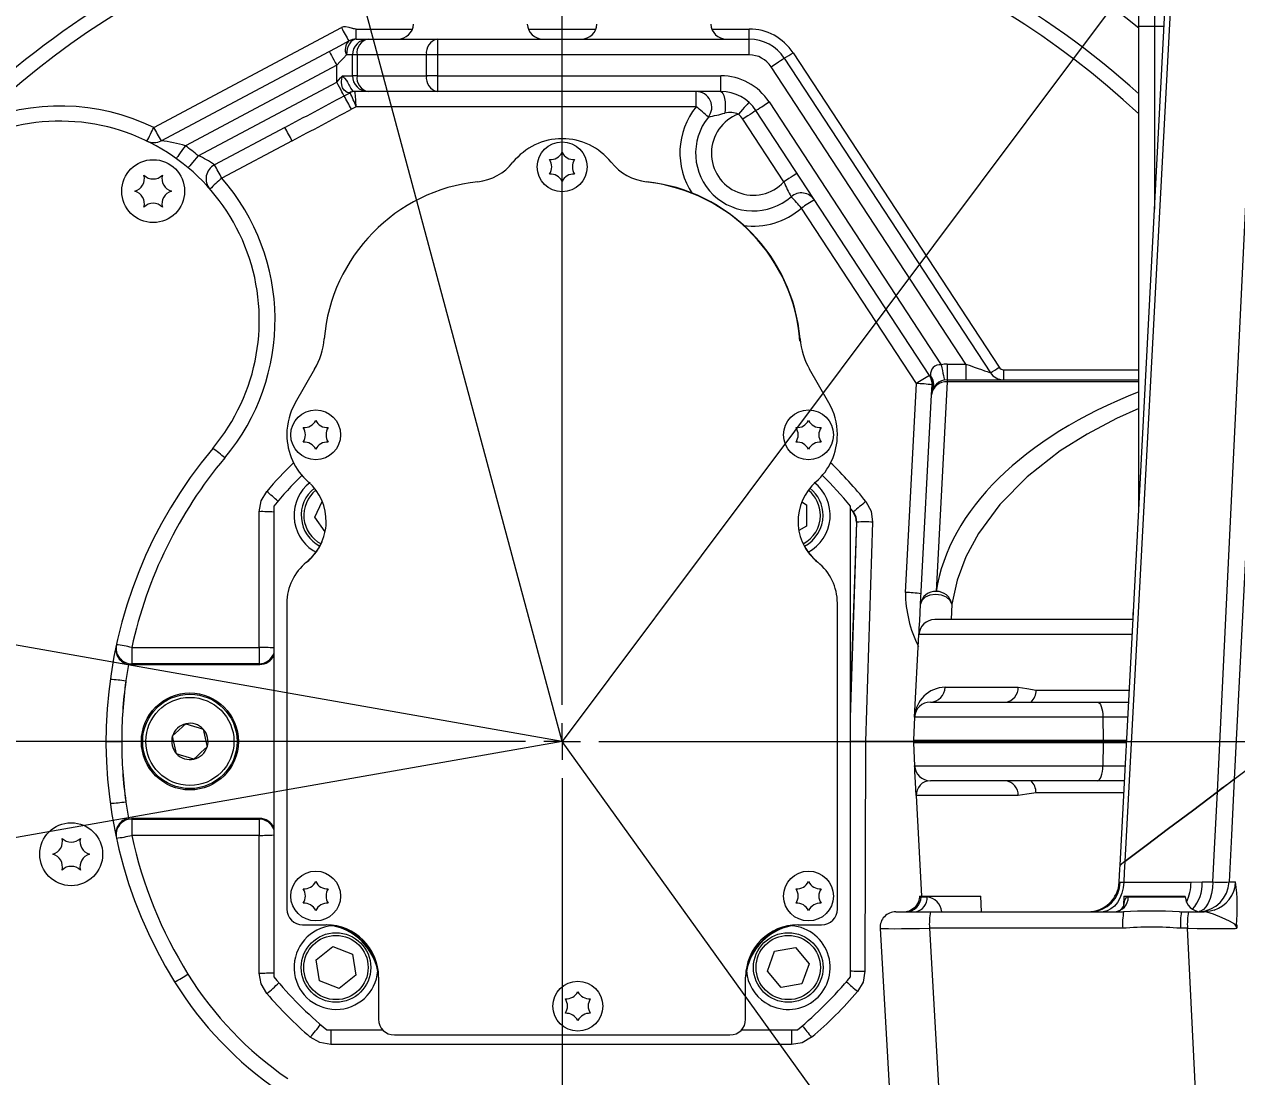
# Model space of a CAD drawing. Header units: millimetres. Extents: x 20 to 768, y 29 to 540.
# Drawn here: x 601.32 to 624.45, y 371.8 to 391.88 of the extents above; entities that cross this region are included whole.
import ezdxf

# ---------------------------------------------------------------- set-up
doc = ezdxf.new("R2010")
doc.units = ezdxf.units.MM
doc.linetypes.add('CENTERX2', pattern=[20.32, 12.7, -2.54, 2.54, -2.54])
doc.styles.add('SLDTEXTSTYLE0', font='TXT', dxfattribs={"width": 0.605})
doc.dimstyles.new('SLDDIMSTYLE1', dxfattribs={"dimtxt": 3.5, "dimasz": 3.5, "dimexe": 0, "dimexo": 0.0625, "dimgap": 0.875, "dimtad": 1, "dimtoh": 1, "dimdec": 4, "dimlfac": 10, "dimzin": 12, "dimdsep": 46, "dimtxsty": 'SLDTEXTSTYLE0', "dimsah": 1, "dimcen": 0.09, "dimadec": 1, "dimazin": 0, "dimtfac": 1, "dimtdec": 3, "dimtofl": 0, "dimtmove": 0, "dimatfit": 3, "dimfxl": 1, "dimfrac": 2, "dimtolj": 1, "dimtzin": 12, "dimarcsym": 0})
doc.dimstyles.new('SLDDIMSTYLE2', dxfattribs={"dimtxt": 3.5, "dimasz": 3.5, "dimexe": 0, "dimexo": 0.0625, "dimgap": 0.875, "dimtad": 1, "dimtoh": 1, "dimlfac": 10, "dimrnd": 1e-09, "dimzin": 12, "dimdsep": 46, "dimtxsty": 'SLDTEXTSTYLE0', "dimsah": 1, "dimcen": 0, "dimadec": 0, "dimazin": 0, "dimtfac": 1, "dimtdec": 3, "dimtofl": 0, "dimtmove": 0, "dimatfit": 3, "dimfxl": 1, "dimfrac": 2, "dimtolj": 1, "dimtzin": 12, "dimarcsym": 0})
doc.dimstyles.new('SLDDIMSTYLE3', dxfattribs={"dimtxt": 3.5, "dimasz": 3.5, "dimexe": 0, "dimexo": 0.0625, "dimgap": 0.875, "dimtad": 1, "dimtoh": 1, "dimlfac": 10, "dimrnd": 1e-09, "dimzin": 12, "dimdsep": 46, "dimtxsty": 'SLDTEXTSTYLE0', "dimsah": 1, "dimcen": 0, "dimadec": 0, "dimazin": 0, "dimtfac": 1, "dimtdec": 3, "dimtofl": 0, "dimtmove": 0, "dimatfit": 3, "dimfxl": 1, "dimfrac": 2, "dimtolj": 1, "dimtzin": 12, "dimarcsym": 0})
doc.dimstyles.new('SLDDIMSTYLE4', dxfattribs={"dimtxt": 3.5, "dimasz": 3.5, "dimexe": 0, "dimexo": 0.0625, "dimgap": 0.875, "dimtad": 0, "dimtih": 1, "dimtoh": 1, "dimlfac": 10, "dimrnd": 1e-09, "dimzin": 12, "dimdsep": 46, "dimtxsty": 'SLDTEXTSTYLE0', "dimsah": 1, "dimcen": 0, "dimadec": 0, "dimazin": 0, "dimtfac": 1, "dimtdec": 3, "dimtofl": 0, "dimtmove": 0, "dimatfit": 3, "dimfxl": 1, "dimfrac": 2, "dimtolj": 1, "dimtzin": 12, "dimarcsym": 0})

# ---------------------------------------------------------------- blocks, each defined once
blk = doc.blocks.new('*D16')
at = {"color": 7, "linetype": 'Continuous', "lineweight": 0, "transparency": 16777216}
for p, q in [((463.857, 404.246), (457.23, 405.414)), ((668.128, 378.198), (768.307, 378.198))]:
    blk.add_line(p, q, dxfattribs=at)
blk.add_arc((611.578, 378.198), 155.229, 0, 170, dxfattribs=at)
for points in [[(458.707, 405.154), (459.883, 408.494), (458.825, 408.693)], [(766.807, 378.198), (767.306, 381.704), (766.229, 381.692)]]:
    blk.add_solid(points, dxfattribs=at)
at = {"color": 7, "linetype": 'Continuous', "lineweight": 0, "transparency": 16777216, "char_height": 3.5, "attachment_point": 1, "rotation": 355, "style": 'SLDTEXTSTYLE0'}
for s, insert in [('170', (620.444, 537.784)), ('%%d', (628.434, 537.075))]:
    blk.add_mtext(s, dxfattribs=dict(at, insert=insert))
blk = doc.blocks.new('*D17')
at = {"color": 7, "linetype": 'Continuous', "lineweight": 0, "transparency": 16777216}
for p, q in [((668.128, 378.198), (767.702, 378.198)), ((463.857, 352.151), (457.826, 351.088))]:
    blk.add_line(p, q, dxfattribs=at)
blk.add_arc((611.578, 378.198), 154.624, 190, 0, dxfattribs=at)
for points in [[(766.202, 378.198), (765.624, 374.705), (766.701, 374.693)], [(459.303, 351.348), (459.421, 347.809), (460.479, 348.008)]]:
    blk.add_solid(points, dxfattribs=at)
at = {"color": 7, "linetype": 'Continuous', "lineweight": 0, "transparency": 16777216, "char_height": 3.5, "attachment_point": 1, "rotation": 5, "style": 'SLDTEXTSTYLE0'}
for s, insert in [('%%d', (627.595, 228.914)), ('170', (619.604, 228.225))]:
    blk.add_mtext(s, dxfattribs=dict(at, insert=insert))
blk = doc.blocks.new('*D18')
at = {"color": 7, "linetype": 'Continuous', "lineweight": 0, "transparency": 16777216}
blk.add_line((701.455, 498.291), (611.578, 378.198), dxfattribs=at)
blk.add_solid([(701.455, 498.291), (698.927, 495.811), (699.789, 495.166)], dxfattribs=at)
at = {"color": 7, "linetype": 'Continuous', "lineweight": 0, "transparency": 16777216, "char_height": 3.5, "attachment_point": 1, "rotation": 53.189, "style": 'SLDTEXTSTYLE0'}
for s, insert in [('1500', (650.717, 438.022)), ('R', (648.641, 435.249))]:
    blk.add_mtext(s, dxfattribs=dict(at, insert=insert))
blk = doc.blocks.new('*D19')
at = {"color": 7, "linetype": 'Continuous', "lineweight": 0, "transparency": 16777216}
for q in [(611.578, 378.198), (656.3, 316.032)]:
    blk.add_line((640.45, 338.064), q, dxfattribs=at)
blk.add_solid([(640.45, 338.064), (642.057, 334.909), (642.931, 335.538)], dxfattribs=at)
at = {"color": 7, "linetype": 'Continuous', "lineweight": 0, "transparency": 16777216, "char_height": 3.5, "attachment_point": 1, "rotation": 305.7305, "style": 'SLDTEXTSTYLE0'}
for s, insert in [('R', (649.988, 332.528)), ('494.4', (652.011, 329.716))]:
    blk.add_mtext(s, dxfattribs=dict(at, insert=insert))
blk = doc.blocks.new('*D20')
at = {"color": 7, "linetype": 'Continuous', "lineweight": 0, "transparency": 16777216}
for p, q in [((601.527, 415.647), (532.997, 415.647)), ((603.612, 407.878), (601.527, 415.647)), ((611.578, 378.198), (603.612, 407.878))]:
    blk.add_line(p, q, dxfattribs=at)
blk.add_solid([(603.612, 407.878), (603.225, 411.398), (602.185, 411.119)], dxfattribs=at)
at = {"color": 7, "linetype": 'Continuous', "lineweight": 0, "transparency": 16777216, "char_height": 3.5, "attachment_point": 1, "style": 'SLDTEXTSTYLE0'}
for s, insert in [('307.3', (562.231, 425.518)), ('R', (558.767, 425.518)), ('Minimum turning radius axis 1', (534.981, 420.159))]:
    blk.add_mtext(s, dxfattribs=dict(at, insert=insert))
blk = doc.blocks.new('SW_CENTERMARKSYMBOL_3')
at = {"color": 0, "linetype": 'Continuous', "lineweight": 0}
for p, q in [((0, 0.7), (0, 27.376)), ((0, 0), (0, 0.35)), ((-0.7, 0), (-155.162, 0)), ((0, 0), (-0.35, 0)), ((0, 0), (0, -0.35)), ((0, 0), (0.35, 0)), ((0.7, 0), (56.55, 0)), ((0, -0.7), (0, -25.461))]:
    blk.add_line(p, q, dxfattribs=at)

msp = doc.modelspace()

# ---------------------------------------------------------------- linework, layer by layer
at = {"color": 7, "linetype": 'Continuous', "lineweight": 0}
msp.add_line((611.578143, 378.198485), (463.85698, 404.245711), dxfattribs=at)
at = {"color": 7, "linetype": 'Continuous', "lineweight": 15}
for p, q in [((622.578143, 391.848485), (622.578143, 396.448485)), ((622.878143, 396.448485), (622.878143, 391.848485)), ((603.789151, 389.913143), (607.371258, 391.817784)), ((607.652941, 391.598485), (607.652941, 391.791504)), ((615.14578, 391.598485), (615.14578, 391.791504)), ((622.578143, 391.848485), (622.878143, 391.848485)), ((622.578143, 382.628789), (622.578143, 391.848485)), ((607.652941, 391.598485), (607.878143, 391.598485)), ((607.878143, 391.598485), (609.202407, 391.598485)), ((609.202407, 391.598485), (609.202407, 391.298484)), ((609.202407, 391.598485), (615.14578, 391.598485)), ((615.14578, 391.298484), (615.14578, 391.598485)), ((603.929992, 389.658728), (607.137302, 391.364085)), ((615.982337, 391.339383), (619.913613, 385.336717)), ((607.278143, 391.099201), (604.392393, 389.564821)), ((607.278143, 390.778742), (607.278143, 391.099201)), ((607.578143, 391.298484), (607.465542, 391.298484)), ((607.578143, 390.898485), (607.578143, 391.298484)), ((607.666011, 391.298484), (607.578143, 391.298484)), ((607.666011, 391.298484), (607.666011, 390.898485)), ((608.990275, 391.298484), (607.666011, 391.298484)), ((608.990275, 390.898485), (608.990275, 391.298484)), ((609.202407, 391.298484), (608.990275, 391.298484)), ((609.202407, 391.298484), (609.202407, 390.898485)), ((615.14578, 391.298484), (609.202407, 391.298484)), ((615.815026, 391.236787), (619.746301, 385.234121)), ((607.390744, 390.898485), (607.578143, 390.898485)), ((607.666011, 390.898485), (607.578143, 390.898485)), ((607.666011, 390.898485), (608.990275, 390.898485)), ((609.202407, 390.898485), (608.990275, 390.898485)), ((609.202407, 390.898485), (609.202407, 390.598484)), ((609.202407, 390.898485), (614.605326, 390.898485)), ((614.605326, 390.598484), (614.605326, 390.898485)), ((619.280043, 385.398484), (615.564059, 391.072425)), ((604.637396, 389.374633), (607.278143, 390.778742)), ((607.418898, 390.514021), (607.534503, 390.575348)), ((607.534503, 390.575348), (607.534557, 390.575398)), ((607.878143, 390.598484), (607.610385, 390.598484)), ((609.202407, 390.598484), (607.878143, 390.598484)), ((614.605326, 390.598484), (609.202407, 390.598484)), ((614.133702, 390.308954), (614.133702, 390.598484)), ((615.525539, 390.401152), (618.809209, 385.387314)), ((607.652523, 390.308954), (607.559653, 390.259769)), ((614.133702, 390.308954), (607.652523, 390.308954)), ((618.586, 385.180566), (615.274572, 390.236788)), ((615.808431, 388.874073), (615.023605, 390.072424)), ((606.288245, 389.912634), (604.946377, 389.19915)), ((606.429087, 389.658219), (605.087218, 388.944735)), ((618.335033, 385.026672), (616.142534, 388.3744)), ((606.857631, 385.298485), (606.488913, 384.659846)), ((616.667373, 384.659846), (616.298655, 385.298485)), ((618.924446, 385.398484), (619.280043, 385.398484)), ((618.924446, 385.398484), (618.924446, 385.098484)), ((619.280043, 385.398484), (619.280043, 385.098484)), ((619.997268, 385.291504), (619.997268, 385.098484)), ((618.924446, 385.098484), (618.924446, 385.058292)), ((618.924446, 385.098484), (622.578143, 385.098484)), ((618.126158, 381.041103), (618.335033, 385.026672)), ((618.624857, 384.814185), (618.634621, 385.000501)), ((618.924446, 385.058292), (618.714949, 381.060849)), ((618.41536, 380.816742), (618.624857, 384.814185)), ((606.328143, 384.059846), (606.328143, 384.053024)), ((616.828143, 384.053024), (616.828143, 384.059846)), ((606.862084, 382.477777), (607.00324, 382.778215)), ((616.148573, 382.76713), (616.242283, 382.712536)), ((605.796723, 379.990374), (605.801467, 382.58251)), ((606.078143, 382.688473), (606.078143, 373.708496)), ((616.242283, 382.712536), (616.2407, 382.308394)), ((617.078143, 373.708496), (617.078143, 382.688473)), ((617.078143, 382.638583), (617.128739, 382.575168)), ((607.057599, 382.196827), (606.862084, 382.477777)), ((616.2407, 382.308394), (616.093456, 382.22415)), ((617.192892, 382.379199), (617.078143, 379.097708)), ((617.201893, 382.382153), (617.192892, 382.379199)), ((617.5013, 382.382153), (617.362659, 378.198485)), ((606.827236, 381.8421), (606.884998, 381.807736)), ((606.725253, 381.642546), (606.725219, 381.642517)), ((616.431068, 381.642517), (616.431033, 381.642546)), ((606.328143, 380.837235), (606.328143, 374.998484)), ((616.828143, 374.998484), (616.828143, 380.837235)), ((622.464791, 380.523742), (618.684694, 380.523742)), ((622.464791, 380.658484), (622.464791, 380.523742)), ((618.302549, 378.664185), (618.385105, 380.239443)), ((603.369213, 379.990374), (605.796723, 379.990374)), ((603.369213, 379.990374), (603.369213, 379.680315)), ((605.796723, 379.990374), (605.796723, 379.680315)), ((603.308514, 379.672674), (603.307053, 379.664457)), ((603.366343, 379.66704), (603.308514, 379.672674)), ((603.366343, 379.66704), (605.809999, 379.66704)), ((605.796723, 379.680315), (603.369213, 379.680315)), ((605.809999, 379.66704), (605.796723, 379.680315)), ((603.258734, 379.359273), (603.255839, 379.348803)), ((603.257279, 379.348803), (603.255839, 379.348803)), ((603.257279, 379.348803), (603.258734, 379.359273)), ((618.883857, 379.232784), (620.275496, 379.232784)), ((618.602138, 378.948485), (621.790784, 378.948485)), ((621.790784, 378.948485), (622.385266, 378.948485)), ((618.302549, 378.664185), (618.279514, 378.224653)), ((621.89325, 378.664185), (618.302549, 378.664185)), ((621.89325, 378.664185), (621.901128, 378.224653)), ((602.878143, 378.198485), (603.178143, 378.198485)), ((603.178145, 378.203719), (603.178143, 378.198485)), ((603.178143, 378.198485), (603.178145, 378.19325)), ((617.362842, 378.198485), (617.354819, 373.814459)), ((617.362842, 378.198485), (617.362659, 378.198485)), ((618.278829, 378.198485), (617.362842, 378.198485)), ((618.279514, 378.224653), (621.901128, 378.224653)), ((621.901128, 378.172317), (618.279514, 378.172317)), ((618.279514, 378.172317), (618.302549, 377.732784)), ((621.901128, 378.172317), (621.89325, 377.732784)), ((618.302549, 377.732784), (621.89325, 377.732784)), ((624.399768, 377.479401), (624.753964, 377.746411)), ((621.790784, 377.448485), (618.602138, 377.448485)), ((622.306655, 377.448485), (621.790784, 377.448485)), ((603.255839, 377.048166), (603.258734, 377.037696)), ((603.255839, 377.048166), (603.257279, 377.048166)), ((603.258734, 377.037696), (603.257279, 377.048166)), ((620.275496, 377.164185), (618.332348, 377.164185)), ((618.332348, 377.164185), (618.432746, 375.248485)), ((603.307053, 376.732512), (603.308514, 376.724295)), ((603.308514, 376.724295), (603.366343, 376.729929)), ((605.809999, 376.729929), (603.366343, 376.729929)), ((603.369213, 376.716654), (605.796723, 376.716654)), ((603.369213, 376.716654), (603.369213, 376.406595)), ((605.796723, 376.716654), (605.809999, 376.729929)), ((605.796723, 376.716654), (605.796723, 376.406595)), ((605.796723, 376.406595), (603.369213, 376.406595)), ((605.801531, 373.779594), (605.796723, 376.406595)), ((622.290913, 375.514417), (623.574515, 375.514417)), ((623.574515, 375.514417), (623.787354, 375.517083)), ((623.787354, 375.517083), (623.991974, 375.517083)), ((624.300066, 375.517083), (624.424927, 375.517083)), ((618.393866, 375.248485), (618.392878, 375.229659)), ((618.393866, 375.248485), (619.562421, 375.248485)), ((618.427156, 375.232784), (618.540571, 375.232784)), ((619.578143, 374.948485), (619.562421, 375.248485)), ((622.293865, 375.248485), (622.284303, 375.066024)), ((622.293865, 375.248485), (623.46242, 375.248485)), ((623.463244, 375.232784), (623.46242, 375.248485)), ((617.942287, 374.948485), (618.601592, 374.948485)), ((618.601592, 374.948485), (622.287175, 374.948485)), ((623.351843, 374.949791), (623.390554, 374.948485)), ((623.390554, 374.948485), (623.522496, 374.948485)), ((623.522496, 374.948485), (623.82657, 374.948485)), ((606.628143, 374.698485), (607.078143, 374.698485)), ((616.078143, 374.698485), (616.528143, 374.698485)), ((617.642767, 374.631498), (617.844094, 371.081498)), ((618.584559, 374.632784), (618.785885, 371.082784)), ((622.270142, 374.632784), (618.584559, 374.632784)), ((623.505464, 374.632784), (623.373521, 374.632784)), ((623.682529, 371.082784), (623.505464, 374.632784)), ((606.887967, 374.031203), (607.202879, 374.284508)), ((607.202879, 374.284508), (607.579704, 374.138439)), ((615.493552, 373.814598), (615.631438, 374.194494)), ((615.631438, 374.194494), (616.02938, 374.265029)), ((616.02938, 374.265029), (616.289437, 373.955668)), ((606.949879, 373.631828), (606.887967, 374.031203)), ((607.579704, 374.138439), (607.641616, 373.739064)), ((607.641616, 373.739064), (607.326704, 373.485758)), ((615.753608, 373.505238), (615.493552, 373.814598)), ((616.289437, 373.955668), (616.151551, 373.575773)), ((607.326704, 373.485758), (606.949879, 373.631828)), ((608.078143, 373.698484), (608.078143, 372.898485)), ((615.078143, 372.898485), (615.078143, 373.698484)), ((616.151551, 373.575773), (615.753608, 373.505238)), ((607.088154, 372.698485), (608.154536, 372.698485)), ((608.378143, 372.598484), (614.778143, 372.598484)), ((615.00175, 372.698485), (616.068132, 372.698485)), ((615.950761, 372.413902), (607.166788, 372.413902))]:
    msp.add_line(p, q, dxfattribs=at)
at = {"color": 8, "linetype": 'Continuous', "lineweight": 15}
for p, q in [((607.652941, 391.791504), (608.723731, 391.791504)), ((610.932555, 391.791504), (612.223731, 391.791504)), ((614.432555, 391.791504), (615.14578, 391.791504)), ((622.878143, 391.848485), (623.061327, 391.848485)), ((622.878143, 391.848485), (622.878143, 388.35313)), ((619.997268, 385.291504), (622.578143, 385.291504)), ((622.578143, 385.058292), (618.924446, 385.058292)), ((617.137098, 382.57778), (617.078143, 382.646214)), ((617.078143, 378.647822), (617.201893, 382.382153)), ((619.012507, 380.816742), (618.998181, 380.523742)), ((622.4436, 380.239443), (618.385105, 380.239443)), ((620.618792, 379.179041), (622.394963, 379.179041)), ((622.370367, 378.664185), (621.89325, 378.664185)), ((621.901128, 378.224653), (622.347332, 378.224653)), ((622.344589, 378.172317), (621.901128, 378.172317)), ((621.89325, 377.732784), (622.321554, 377.732784)), ((622.292357, 377.217928), (620.618792, 377.217928)), ((622.375723, 375.232784), (623.463244, 375.232784)), ((607.166788, 372.698485), (607.166788, 372.413902)), ((615.950761, 372.698485), (615.950761, 372.413902))]:
    msp.add_line(p, q, dxfattribs=at)
at = {"color": 9, "linetype": 'Continuous', "lineweight": 0}
msp.add_line((611.578143, 378.198485), (463.85698, 352.151258), dxfattribs=at)
at = {"color": 7, "linetype": 'Continuous', "lineweight": 15, "flags": 128}
for points in [[(622.222247, 375.837886), (622.456117, 380.300397), (623.0759, 392.12656)], [(623.173477, 392.12656), (622.544869, 380.300397), (622.311644, 375.905278)], [(607.652941, 391.791504), (607.61728, 391.794022), (607.598655, 391.797158), (607.589145, 391.799193), (607.584339, 391.800329), (607.581925, 391.800926), (607.580714, 391.801232), (607.580108, 391.801387), (607.579805, 391.801464), (607.579653, 391.801503), (607.579577, 391.801522), (607.579539, 391.801533), (607.57952, 391.801537), (607.579511, 391.80154), (607.579506, 391.801541), (607.579504, 391.801541), (607.579502, 391.801541), (607.513706, 391.821844), (607.447118, 391.836008), (607.408896, 391.832254), (607.371258, 391.817784)], [(607.137302, 391.364085), (607.271107, 391.435231), (607.398173, 391.502793), (607.5121, 391.563369)], [(607.652941, 391.598485), (607.616382, 391.59272), (607.581227, 391.575649), (607.548828, 391.547925), (607.52043, 391.510617), (607.497125, 391.465155), (607.479807, 391.41329), (607.469143, 391.357012), (607.465542, 391.298484)], [(624.075968, 377.235307), (624.269882, 381.209634), (624.774096, 391.598485), (624.778821, 391.696242)], [(607.137302, 391.364085), (607.140008, 391.358995), (607.148023, 391.343922), (607.161038, 391.319444), (607.178553, 391.286502), (607.199896, 391.246363), (607.224245, 391.200567), (607.250666, 391.150876), (607.278143, 391.099201)], [(625.10192, 391.314186), (624.589223, 381.209634), (624.399768, 377.479401)], [(607.465542, 391.298484), (607.408579, 391.237908), (607.345046, 391.170346), (607.278143, 391.099201)], [(615.564059, 391.072425), (615.61302, 391.104491), (615.6601, 391.135324), (615.703489, 391.163741), (615.741519, 391.188646), (615.77273, 391.209088), (615.795922, 391.224276), (615.810204, 391.23363), (615.815026, 391.236787)], [(607.278143, 390.778742), (607.316514, 390.819546), (607.354254, 390.859681), (607.390744, 390.898485)], [(607.52348, 390.575042), (607.47561, 390.582866), (607.421794, 390.622822), (607.390122, 390.671902), (607.382053, 390.693152), (607.37162, 390.76765), (607.372465, 390.789343), (607.379208, 390.842033), (607.384522, 390.869653), (607.390472, 390.89726), (607.390744, 390.898485)], [(607.390744, 390.898485), (607.391933, 390.897148), (607.411301, 390.875333), (607.430347, 390.853114), (607.463186, 390.810109), (607.482442, 390.780329), (607.512369, 390.726029), (607.522193, 390.706899), (607.549389, 390.656635), (607.583221, 390.611857), (607.610385, 390.598484)], [(607.418898, 390.514021), (607.415372, 390.520653), (607.406803, 390.536768), (607.393508, 390.561773), (607.375974, 390.594749), (607.354846, 390.634486), (607.3309, 390.679522), (607.305015, 390.728203), (607.278143, 390.778742)], [(607.534557, 390.575398), (607.532266, 390.575835), (607.52348, 390.575042)], [(614.605326, 390.598484), (614.625907, 390.589588), (614.645266, 390.563425), (614.662257, 390.521547), (614.675871, 390.466439), (614.685301, 390.40137), (614.689988, 390.330198), (614.689652, 390.257144), (614.684316, 390.186543)], [(615.142452, 390.391355), (615.138581, 390.387084), (615.127119, 390.374432), (615.108506, 390.353887), (615.083456, 390.326237), (615.052934, 390.292547), (615.018111, 390.25411), (614.980325, 390.212403), (614.94103, 390.169029)], [(615.274572, 390.236788), (615.279394, 390.239946), (615.293676, 390.249299), (615.316867, 390.264488), (615.348079, 390.284929), (615.386109, 390.309836), (615.429498, 390.338253), (615.476578, 390.369086), (615.525539, 390.401152)], [(615.274572, 390.236788), (615.26975, 390.23363), (615.255468, 390.224277), (615.232276, 390.209088), (615.201065, 390.188647), (615.163035, 390.16374), (615.119646, 390.135323), (615.072566, 390.10449), (615.023605, 390.072424)], [(604.392393, 389.564821), (604.358279, 389.517264), (604.325476, 389.471534), (604.295244, 389.42939), (604.268746, 389.392451), (604.246999, 389.362135), (604.23084, 389.339608), (604.220889, 389.325737), (604.217529, 389.321052)], [(604.637396, 389.374633), (604.599785, 389.329791), (604.563618, 389.286673), (604.530287, 389.246934), (604.501072, 389.212103), (604.477096, 389.183518), (604.45928, 389.162278), (604.448309, 389.149197), (604.444605, 389.144781)], [(616.059398, 389.038437), (616.054576, 389.035279), (616.040294, 389.025925), (616.017102, 389.010737), (615.985891, 388.990296), (615.94786, 388.965389), (615.904472, 388.936972), (615.857392, 388.906139), (615.808431, 388.874073)], [(618.809209, 385.387314), (618.820449, 385.329877), (618.831259, 385.274647), (618.84122, 385.223746), (618.849951, 385.179132), (618.857117, 385.142517), (618.862442, 385.11531), (618.865721, 385.098557), (618.866827, 385.092899)], [(619.280043, 385.398484), (619.361008, 385.369943), (619.439513, 385.342269), (619.513172, 385.316303), (619.579748, 385.292833), (619.637217, 385.272575), (619.683835, 385.256142), (619.718182, 385.244033), (619.739218, 385.236618), (619.746301, 385.234121)], [(618.586, 385.180566), (618.588239, 385.180567), (618.594926, 385.18057), (618.605979, 385.180577)], [(618.651891, 385.010548), (618.642337, 385.00499), (618.636556, 385.001627), (618.634621, 385.000501)], [(605.801467, 382.58251), (605.838379, 382.788408), (605.94364, 382.968922)], [(617.372432, 382.773644), (617.471613, 382.58919), (617.5013, 382.382153)], [(617.128739, 382.575168), (617.131231, 382.575946), (617.137098, 382.57778)], [(617.192892, 382.379199), (617.179483, 382.478891), (617.128739, 382.575168)], [(617.201893, 382.382153), (617.186912, 382.485626), (617.137098, 382.57778)], [(606.725209, 381.642522), (606.725207, 381.642525), (606.725206, 381.642527), (606.725205, 381.642528), (606.725206, 381.642529), (606.725208, 381.642528), (606.72521, 381.642525), (606.725214, 381.642522), (606.725219, 381.642517)], [(606.725246, 381.642553), (606.725244, 381.642556), (606.725242, 381.642558), (606.725242, 381.642559), (606.725242, 381.642559), (606.725243, 381.642557), (606.725245, 381.642555), (606.725248, 381.642551), (606.725253, 381.642546)], [(616.425523, 381.638287), (616.428183, 381.640314), (616.431068, 381.642517)], [(616.431033, 381.642546), (616.431038, 381.642551), (616.431041, 381.642555), (616.431043, 381.642557), (616.431044, 381.642559), (616.431044, 381.642559), (616.431044, 381.642558), (616.431042, 381.642556), (616.43104, 381.642553)], [(616.431068, 381.642517), (616.431072, 381.642522), (616.431076, 381.642525), (616.431078, 381.642528), (616.43108, 381.642529), (616.431081, 381.642528), (616.43108, 381.642527), (616.431079, 381.642525), (616.431077, 381.642522)], [(619.012507, 380.816742), (618.978773, 380.888596), (618.908736, 380.948401), (618.81203, 380.987928), (618.701965, 381.001737), (618.593687, 380.987928), (618.502096, 380.948401), (618.439796, 380.888596), (618.41536, 380.816742)], [(618.385105, 380.239443), (618.386626, 380.268455), (618.391362, 380.358837), (618.398805, 380.500851), (618.41536, 380.816742)], [(620.275496, 379.232784), (620.444013, 379.206357), (620.618792, 379.179041)], [(621.790784, 378.948485), (621.810143, 378.943097), (621.828806, 378.927127), (621.846103, 378.90115), (621.861413, 378.866097), (621.874188, 378.823228), (621.883966, 378.774082), (621.890397, 378.720426), (621.89325, 378.664185)], [(604.147851, 378.302922), (604.259596, 378.40515), (604.342073, 378.480602), (604.403442, 378.536744)], [(604.403442, 378.536744), (604.547847, 378.491084), (604.654429, 378.457384), (604.733734, 378.432307)], [(604.733734, 378.432307), (604.746565, 378.374207), (604.771287, 378.262259), (604.796829, 378.146603), (604.808435, 378.094047)], [(604.222552, 377.964662), (604.210946, 378.017217), (604.185404, 378.132873), (604.160682, 378.244821), (604.147851, 378.302922)], [(604.552844, 377.860225), (604.40844, 377.905885), (604.301858, 377.939585), (604.222552, 377.964662)], [(604.808435, 378.094047), (604.69669, 377.991819), (604.614213, 377.916367), (604.552844, 377.860225)], [(618.332348, 377.164185), (618.33227, 377.165683), (618.319052, 377.41789), (618.308245, 377.624106), (618.304163, 377.701996), (618.302549, 377.732784)], [(621.790784, 377.448485), (621.810143, 377.453872), (621.828806, 377.469842), (621.846103, 377.495819), (621.861413, 377.530872), (621.874188, 377.573741), (621.883966, 377.622887), (621.890397, 377.676543), (621.89325, 377.732784)], [(624.399768, 377.479401), (624.366443, 377.454281), (624.292238, 377.398341), (624.150536, 377.291519), (624.075968, 377.235307)], [(624.075968, 377.235307), (624.245067, 377.362782), (624.344929, 377.438062), (624.397041, 377.477346), (624.399768, 377.479401)], [(624.399768, 377.479401), (624.345567, 376.412584), (624.300066, 375.517083)], [(620.618792, 377.217928), (620.44416, 377.190648), (620.275496, 377.164185)], [(622.311644, 375.905278), (622.716126, 376.210195), (623.146663, 376.534754), (623.600806, 376.877107), (624.075968, 377.235307)], [(624.075968, 377.235307), (623.600806, 376.877107), (623.146663, 376.534754), (622.716126, 376.210195), (622.311644, 375.905278)], [(623.991974, 375.517083), (624.022749, 376.146408), (624.075968, 377.235307)], [(622.205434, 375.517083), (622.218345, 375.763442), (622.222247, 375.837886)], [(622.311644, 375.905278), (622.249926, 375.858751), (622.22605, 375.840753), (622.222247, 375.837886)], [(622.311644, 375.905278), (622.255764, 375.863153), (622.228216, 375.842386), (622.222247, 375.837886)], [(622.311644, 375.905278), (622.300628, 375.697592), (622.290913, 375.514417)], [(622.290913, 375.514417), (622.279965, 375.407548), (622.255517, 375.305156), (622.21836, 375.210556), (622.169695, 375.126811), (622.1111, 375.056633), (622.044471, 375.002293), (621.971965, 374.965551), (621.895931, 374.947596)], [(622.205434, 375.517083), (622.205781, 375.51648), (622.224189, 375.51459)], [(618.392343, 375.228418), (618.392688, 375.224649), (618.374158, 375.138313), (618.339286, 375.072044), (618.296281, 375.022889), (618.251269, 374.988788), (618.209818, 374.967439), (618.178564, 374.956354), (618.162956, 374.952278), (618.153016, 374.950195), (618.14576, 374.948958), (618.141867, 374.948457), (618.14282, 374.948465)], [(624.01649, 374.979422), (623.939616, 374.95926), (623.82657, 374.948485)], [(624.435638, 374.673338), (624.407369, 374.711647), (624.310404, 374.771614), (624.169447, 374.835572), (624.005505, 374.901113), (623.874482, 374.942995), (623.82657, 374.948485)], [(605.946448, 373.387597), (605.838634, 373.57209), (605.801531, 373.779594)], [(617.354819, 373.814459), (617.317908, 373.608561), (617.212646, 373.428047)], [(607.166788, 372.413902), (606.958006, 372.451221), (606.775787, 372.557972)], [(616.337566, 372.555143), (616.156657, 372.45031), (615.950761, 372.413902)]]:
    msp.add_lwpolyline(points, dxfattribs=at)
at = {"color": 8, "linetype": 'Continuous', "lineweight": 15, "flags": 128}
for points in [[(622.578143, 384.549923), (622.15297, 384.361445), (621.590037, 384.062736), (621.080234, 383.740877), (620.448166, 383.247381), (619.926082, 382.71888), (619.518548, 382.16621), (619.281362, 381.723948), (619.112517, 381.272711), (619.012507, 380.816742)], [(623.991974, 375.517083), (623.983892, 375.404602), (623.965674, 375.297289), (623.937974, 375.198998), (623.901789, 375.11326), (623.858417, 375.043154), (623.809416, 374.991199), (623.756548, 374.95926), (623.726573, 374.950684)], [(618.401152, 375.229225), (618.401669, 375.230658), (618.427156, 375.232784)], [(622.375723, 375.232784), (622.337869, 375.220966), (622.30843, 375.17787), (622.30467, 375.167312), (622.286442, 375.066425)]]:
    msp.add_lwpolyline(points, dxfattribs=at)
at = {"color": 7, "linetype": 'CENTERX2', "lineweight": 0}
for radius in [49.44, 30.73]:
    msp.add_circle((611.578143, 378.198485), radius, dxfattribs=at)
at = {"color": 7, "linetype": 'Continuous', "lineweight": 15}
for centre, radius in [((611.578143, 389.161485), 0.475), ((603.778143, 388.698485), 0.6), ((606.878143, 384.048485), 0.475), ((616.278143, 384.048485), 0.475), ((604.478143, 378.198485), 0.925), ((604.478143, 378.198485), 0.9), ((604.478143, 378.198485), 0.84), ((602.21473, 376.046317), 0.6), ((606.878143, 375.248485), 0.475), ((616.278143, 375.248485), 0.475), ((607.264792, 373.885133), 0.6635), ((607.264792, 373.885133), 0.6135), ((615.891494, 373.885133), 0.6635), ((615.891494, 373.885133), 0.6135), ((611.878143, 373.148485), 0.475)]:
    msp.add_circle(centre, radius, dxfattribs=at)
at = {"color": 7, "linetype": 'CENTERX2', "lineweight": 0}
msp.add_arc((611.578143, 378.198485), 150, 190, 170, dxfattribs=at)
at = {"color": 7, "linetype": 'Continuous', "lineweight": 15}
for centre, radius, start, end in [((611.578143, 378.198485), 17.5, 96.0509885, 149.983344), ((611.578143, 378.198485), 17.5, 51.0551964, 83.9490112), ((611.280738, 393.815842), 4.390474, 207.0706852, 210.8662965), ((608.443454, 391.898485), 0.3, 270, 357), ((611.212832, 391.898485), 0.3, 183, 270), ((611.943454, 391.898485), 0.3, 270, 357), ((614.712832, 391.898485), 0.3, 183, 270), ((615.14578, 390.791505), 1, 33.2216463, 90), ((607.659261, 391.400969), 0.219158, 132.1817604, 207.8804907), ((607.652941, 391.298485), 0.3, 90, 118), ((607.878143, 391.298485), 0.3, 90, 180), ((607.931175, 391.335985), 0.267803, 101.4216269, 188.0497595), ((609.255439, 391.335985), 0.267803, 101.4216201, 188.0497189), ((615.14578, 390.798485), 0.8, 33.2216463, 90), ((615.025053, 392.71278), 1.6741, 298.1563376, 304.8772433), ((615.14578, 390.798485), 0.5, 33.2216463, 90), ((607.878143, 390.898485), 0.3, 180, 270), ((607.931176, 390.860984), 0.267803, 171.9503292, 258.5782844), ((609.25544, 390.860984), 0.267803, 171.9503699, 258.5782911), ((614.605326, 389.798485), 1.1, 33.2216463, 90), ((603.32809, 388.083239), 4.758509, 27.2192987, 30.7190289), ((607.610732, 390.424391), 0.174094, 90.1139742, 120.0780616), ((607.627819, 390.398421), 0.200028, 90.0121724, 117.8082951), ((601.443293, 387.717445), 6.728332, 22.6539032, 25.1352564), ((607.627731, 390.398922), 0.199562, 90.000275, 117.8326547), ((576.800505, 387.817529), 30.952451, 4.6168466, 5.1546833), ((614.133702, 390.298485), 0.3, 321.1848866, 90), ((614.605326, 389.798485), 0.8, 33.2216463, 90), ((602.002587, 386.22286), 4.1, 64.1671481, 113.2752059), ((612.411359, 388.043988), 2.845441, 46.5715219, 52.7496386), ((609.774035, 409.9336), 20.348393, 283.0463173, 283.9638998), ((615.224544, 389.420951), 0.8, 110.7562115, 316.874551), ((614.786151, 389.789037), 0.410344, 67.8249467, 104.3692451), ((614.605326, 389.798485), 0.5, 33.2216463, 47.8242351), ((602.002587, 386.23333), 3.8, 320, 140), ((615.224544, 389.420951), 1.1, 141.1848866, 310.9733101), ((599.504873, 391.908248), 4.726044, 331.5057479, 335.0295129), ((607.699131, 391.911479), 4.391047, 207.0709451, 210.8660504), ((602.519212, 387.659941), 4.390927, 27.0708808, 30.8661009), ((611.578143, 388.498485), 1.2, 38.6648096, 141.3351904), ((603.789151, 389.923613), 0.3, 244.1671481, 298), ((603.652525, 387.107101), 2.56667, 73.2461791, 83.793961), ((602.002587, 386.23333), 4.1, 50.0113224, 54.3466793), ((604.079687, 388.032888), 1.453038, 53.3826726, 67.4293118), ((609.860352, 389.872964), 1, 276.2454941, 321.3351904), ((611.354668, 389.548555), 0.250002, 266.6332776, 333.3666197), ((611.131196, 389.161485), 0.249999, 326.632879, 33.367121), ((611.801617, 389.548553), 0.25, 206.6330859, 273.3670168), ((612.02509, 389.161485), 0.249999, 146.632879, 213.367121), ((613.295934, 389.872964), 1, 218.6648096, 263.7545059), ((603.361025, 388.939307), 0.250001, 285.5732547, 14.4267665), ((603.778143, 389.180131), 0.250001, 225.5732912, 314.4267088), ((604.195262, 388.939308), 0.250002, 165.5734204, 254.4265583), ((605.087218, 388.934265), 0.3, 118, 221.2057366), ((601.177685, 386.946652), 4.390533, 27.0706477, 30.8662056), ((611.354669, 388.774416), 0.25, 26.6330859, 93.3670168), ((611.801615, 388.774419), 0.249998, 86.6325781, 153.3673191), ((606.971842, 386.674218), 2.950772, 129.694082, 135.6578278), ((602.002587, 386.243799), 4.1, 320, 41.2057366), ((610.328143, 385.598485), 3.3, 96.2454941, 175.1178577), ((612.828143, 385.598485), 3.3, 4.8821423, 83.7545059), ((612.828143, 385.598485), 3.294744, 4.0786635, 83.2465793), ((618.103075, 389.810479), 2.478357, 202.1995556, 209.4905147), ((603.361028, 388.457663), 0.249998, 345.5727232, 74.4273775), ((604.195259, 388.457662), 0.25, 105.5730289, 194.4268704), ((616.142534, 388.36393), 0.3, 33.2216463, 130.9733101), ((613.705271, 386.352709), 3.166621, 39.6754561, 44.9638644), ((603.778143, 388.216839), 0.250001, 45.573272, 134.426728), ((617.578154, 386.314802), 2.510568, 118.1555364, 124.8780065), ((611.578143, 378.198485), 22, 157.5120898, 259.6111422), ((605.645195, 385.998485), 1.4, 330, 355.1178577), ((617.511091, 385.998485), 1.4, 184.8821423, 210), ((618.789629, 385.203302), 0.185051, 83.9264265, 187.0540112), ((618.924446, 384.798485), 0.6, 90, 101.0731724), ((618.956563, 386.709734), 1.673655, 298.15538, 304.8780872), ((619.997268, 385.391505), 0.1, 213.2216463, 270), ((619.77057, 382.967213), 2.510406, 118.1553599, 124.8782588), ((618.335033, 385.016202), 0.3, 357, 33.2216463), ((618.39331, 385.01091), 0.272058, 338.6648879, 38.582789), ((618.333355, 385.015749), 0.318579, 359.0646446, 31.1571124), ((618.924446, 384.798485), 0.3, 90, 177), ((619.997268, 385.398485), 0.3, 213.2216463, 270), ((618.296745, 382.860532), 2.166478, 81.0277118, 88.9873566), ((618.902595, 384.779216), 0.27993, 85.5230269, 172.8238006), ((618.500928, 384.969015), 0.156572, 338.6171963, 15.3827202), ((607.528143, 384.059846), 1.2, 150, 180), ((615.628143, 384.059846), 1.2, 360, 30), ((606.654669, 384.435553), 0.25, 266.6329596, 333.3670576), ((606.431192, 384.048484), 0.250002, 326.6333138, 33.3666862), ((607.101616, 384.435551), 0.249998, 206.6326636, 273.3672416), ((607.325094, 384.048484), 0.250002, 146.6333138, 213.3666862), ((616.054669, 384.435552), 0.249999, 266.6328768, 333.3672179), ((615.831192, 384.048484), 0.250002, 326.6333138, 33.3666862), ((616.501617, 384.435554), 0.250001, 206.6330784, 273.3669045), ((616.725094, 384.048484), 0.250002, 146.6333138, 213.3666862), ((607.528143, 384.053024), 1.2, 180, 228.7694228), ((606.654669, 383.661415), 0.250001, 26.6331695, 93.3669477), ((607.101616, 383.661417), 0.249999, 86.6328046, 153.3671557), ((616.05467, 383.661418), 0.249998, 26.6327547, 93.3672849), ((616.501617, 383.661416), 0.25, 86.6328873, 153.3669954), ((615.628143, 384.053024), 1.2, 311.2305772, 0), ((611.578143, 378.198485), 8.7, 140, 211.8259624), ((603.335641, 381.566306), 2.727253, 48.4832911, 54.649762), ((611.578143, 378.208954), 8.4, 140, 167.7560924), ((611.578143, 378.198485), 7.1, 134.3556364, 140.7731197), ((611.578143, 378.198485), 7.1, 39.2268803, 45.6443636), ((607.264792, 382.511836), 0.8, 128.1711869, 236.8423804), ((607.264792, 382.511836), 0.6635, 128.442571, 242.3705741), ((606.078143, 382.398485), 1, 308.6821875, 48.7694228), ((617.078143, 382.398485), 1, 131.2305772, 231.3178125), ((615.891494, 382.511836), 0.8, 298.3425171, 51.8288131), ((615.891494, 382.511836), 0.6635, 359.7756333, 51.557429), ((619.28009, 380.242252), 3.169716, 127.0016852, 132.538319), ((615.891494, 382.511836), 0.6635, 297.6294259, 359.7756333), ((617.351597, 379.963664), 2.423118, 86.4579401, 93.5420599), ((606.078143, 382.411836), 1.005256, 310.0698003, 336.4689181), ((617.078143, 382.411836), 1.005256, 203.5310804, 229.9301997), ((607.328143, 380.837235), 1, 128.6821875, 180), ((615.828143, 380.837235), 1, 0, 51.3178125), ((618.087875, 378.875007), 2.166435, 81.027668, 88.9874712), ((618.693098, 380.781771), 0.279932, 85.5230994, 172.8235457), ((618.717814, 380.760931), 0.299931, 10.7239747, 90.5472615), ((618.684694, 380.223742), 0.3, 90, 177), ((603.364431, 379.958709), 0.299795, 167.9479872, 258.9660301), ((603.369158, 379.9802), 0.299885, 167.8091234, 270.0104259), ((602.83356, 377.870953), 2.186062, 75.8163435, 83.6316999), ((611.57778, 378.19855), 8.399632, 169.949253, 172.0570319), ((611.578143, 377.898896), 8.4, 167.7560924, 167.8487343), ((602.888681, 377.215797), 2.164375, 80.2332881, 88.1484038), ((611.578143, 378.208954), 8.4, 172.2011184, 180.0357023), ((611.578143, 378.198485), 8.4, 172.1290314, 179.9642883), ((618.894529, 378.640423), 0.592456, 91.0321307, 177.701402), ((618.593553, 379.238722), 0.290364, 271.6942567, 358.8282356), ((620.005652, 379.216755), 0.270319, 277.0586829, 3.3993797), ((618.602138, 378.648485), 0.3, 90, 177), ((604.478143, 378.198485), 0.34641, 102.453246, 162.453246), ((604.478143, 378.198485), 0.34641, 42.453246, 102.453246), ((604.478143, 378.198485), 0.34641, 342.453246, 42.453246), ((611.578143, 378.188015), 8.4, 179.964293, 187.7988816), ((611.578143, 378.198485), 8.4, 180.035707, 187.8709686), ((604.478143, 378.198485), 0.34641, 162.453246, 222.453246), ((617.212854, 372.366336), 5.834073, 88.5286161, 91.469376), ((618.778829, 378.198485), 0.5, 177, 183), ((620.441571, 378.198485), 1.459791, 358.9728703, 1.0271297), ((604.478143, 378.198485), 0.34641, 222.453246, 282.453246), ((604.478143, 378.198485), 0.34641, 282.453246, 342.453246), ((618.602138, 377.748485), 0.3, 183, 270), ((618.602112, 377.178349), 0.270135, 89.9944079, 183.0055668), ((620.005652, 377.180214), 0.270319, 356.6006203, 82.9413171), ((602.888681, 379.181172), 2.164375, 271.8515962, 279.7667119), ((611.573349, 378.197717), 8.395146, 187.9424049, 190.0513102), ((603.364431, 376.43826), 0.299795, 101.0339699, 192.0520128), ((603.369158, 376.416769), 0.299885, 89.9895741, 192.1908766), ((611.578143, 378.498073), 8.4, 192.1512657, 192.2439076), ((601.797614, 376.287139), 0.249999, 285.5728242, 14.4271971), ((602.214729, 376.527961), 0.249999, 225.5728805, 314.4271195), ((602.631848, 376.287141), 0.250002, 165.5734204, 254.4265583), ((602.83356, 378.526016), 2.186062, 276.3683001, 284.1836565), ((611.578143, 378.188015), 8.4, 192.2439076, 211.8259624), ((601.797615, 375.805496), 0.249999, 345.5726778, 74.4273315), ((602.631847, 375.805494), 0.250001, 105.5731879, 194.4268029), ((602.214729, 375.564673), 0.25, 45.5729983, 134.4270017), ((606.654669, 375.635553), 0.25, 266.6329234, 333.3670265), ((606.431193, 375.248485), 0.250001, 326.6331952, 33.3668048), ((607.101616, 375.635552), 0.249999, 206.6328009, 273.3671715), ((607.325093, 375.248485), 0.250002, 146.6332932, 213.3667068), ((616.05467, 375.635552), 0.249999, 266.6328407, 333.3671868), ((615.831193, 375.248485), 0.250001, 326.6331952, 33.3668048), ((616.501618, 375.635554), 0.250001, 206.6332157, 273.3668343), ((616.725094, 375.248485), 0.250002, 146.6332932, 213.3667068), ((621.606257, 375.548485), 0.6, 270, 357), ((621.64484, 375.5277), 0.579497, 271.7871287, 358.7036596), ((622.258922, 376.042657), 0.529208, 266.2368523, 273.4656492), ((624.14602, 377.754176), 2.242391, 266.0608383, 273.9391617), ((620.233396, 375.010337), 4.222052, 355.671033, 6.893464), ((618.13665, 375.238935), 0.290571, 271.653533, 358.787015), ((618.275418, 375.211311), 0.266021, 278.8885209, 4.6298576), ((622.097134, 375.22633), 0.278663, 274.3908834, 1.3271276), ((623.762832, 375.248485), 0.3, 183, 270), ((606.628143, 374.998485), 0.3, 180, 270), ((606.654668, 374.861414), 0.250002, 26.6333639, 93.3666861), ((607.101617, 374.861416), 0.25, 86.633117, 153.3669106), ((616.054669, 374.861417), 0.25, 26.6329491, 93.3670233), ((616.501618, 374.861415), 0.250002, 86.6331997, 153.3667503), ((616.528143, 374.998485), 0.3, 270, 0), ((617.942286, 374.648485), 0.3, 90, 183.2321204), ((620.009138, 374.714234), 1.426906, 170.551179, 183.2723363), ((622.119034, 375.130259), 0.181332, 270.4611138, 339.7417022), ((623.694769, 374.714232), 1.426954, 170.5513942, 183.2721211), ((624.798149, 374.714232), 1.426954, 170.5513942, 183.2721211), ((624.930042, 374.714238), 1.426905, 170.5513117, 183.2724732), ((607.264792, 373.885133), 0.8, 94.7076047, 270), ((607.078143, 373.698485), 1, 0, 90), ((616.078143, 373.698485), 1, 90, 180), ((615.891494, 373.885133), 0.8, 236.8423804, 85.2923953), ((622.821832, 367.925464), 6.72997, 85.2978979, 94.7021021), ((624.385232, 374.705519), 0.059803, 327.4444876, 346.5845467), ((618.89646, 373.344751), 5.696283, 13.0668868, 13.4877593), ((624.755559, 374.671856), 0.312782, 176.3726596, 187.2072971), ((625.045211, 374.665484), 0.600147, 177.0007333, 182.9992667), ((603.075144, 375.821313), 2.474169, 296.6823646, 303.5089333), ((610.133732, 377.291535), 6.7, 211.8259624, 235.5705892), ((607.264792, 373.885133), 0.8, 270, 355.2923953), ((615.891494, 373.885133), 0.8, 184.7076047, 236.8423804), ((610.133732, 377.302005), 7, 211.8259624, 235.5705892), ((604.114806, 375.656346), 2.915842, 308.9151831, 314.9484066), ((611.578143, 378.198485), 7.1, 219.2268803, 230.7731197), ((611.578143, 378.198485), 7.1, 309.2268803, 320.7731197), ((611.578143, 378.188015), 7.4, 220.4440445, 229.5362385), ((611.654669, 373.535552), 0.249999, 266.6328865, 333.3671464), ((611.431196, 373.148485), 0.249999, 326.6328711, 33.3671289), ((612.101617, 373.535553), 0.250001, 206.6330439, 273.3669195), ((612.32509, 373.148485), 0.249999, 146.6328939, 213.3671061), ((608.378143, 372.898485), 0.3, 180, 270), ((611.654669, 372.761416), 0.250001, 26.6330442, 93.3669229), ((612.101618, 372.761415), 0.250002, 86.6332398, 153.3667967), ((614.778143, 372.898485), 0.3, 270, 0), ((604.214192, 374.845894), 3.434583, 318.2299533, 323.3704188)]:
    msp.add_arc(centre, radius, start, end, dxfattribs=at)
at = {"color": 8, "linetype": 'Continuous', "lineweight": 15}
for centre, radius, start, end in [((611.575957, 378.342762), 16.437059, 47.9828921, 148.0811346), ((615.224544, 389.431421), 1.4, 141.1848866, 213.7191332), ((615.224544, 389.431421), 1.4, 262.2525791, 310.9733101), ((607.264792, 382.511836), 0.6135, 128.4915949, 242.3686868), ((615.891494, 382.511836), 0.6135, 359.7756333, 51.5084051), ((602.729363, 379.089897), 5.037699, 47.1372973, 50.3538222), ((605.84608, 378.836019), 3.746757, 86.4490004, 90.6822431), ((615.891494, 382.511836), 0.6135, 297.6313132, 359.7756333), ((606.078143, 382.411836), 1.005265, 310.0698003, 336.4245978), ((617.078143, 382.411836), 1.005265, 203.5754023, 229.9301997), ((620.442866, 381.053395), 2.31674, 180.3039791, 206.7026083), ((605.843992, 376.412337), 3.578349, 86.248144, 90.7568782), ((605.795754, 379.980886), 0.300573, 270.1847062, 339.9681065), ((620.292452, 379.180162), 0.326342, 314.771282, 359.8030708), ((620.283796, 377.213184), 0.335029, 0.8114668, 44.6141803), ((605.795729, 376.416047), 0.300609, 20.036685, 89.8105023), ((605.828108, 380.592252), 4.185774, 269.5704016, 273.4245762), ((622.668271, 375.523865), 0.906293, 334.4516504, 359.4026507), ((623.068426, 375.480934), 0.719837, 317.666432, 2.8785362), ((623.701286, 375.548041), 0.59958, 273.4627267, 357.0403319), ((623.825958, 375.548128), 0.599773, 288.5223006, 357.0330153), ((618.50075, 374.915834), 0.319442, 5.8665774, 82.8389913), ((622.833644, 363.429554), 11.531886, 87.4244829, 92.716133), ((605.830785, 378.140464), 4.360969, 269.6156508, 273.2516108), ((617.32552, 378.172545), 4.358185, 266.7460579, 270.3851856), ((620.964192, 377.919614), 5.852202, 227.3611806, 230.1299388), ((621.688496, 377.119357), 7.033101, 218.1626005, 220.4633721)]:
    msp.add_arc(centre, radius, start, end, dxfattribs=at)
for centre, major_axis, ratio, start_param, end_param in [((611.578143, 378.349947), (0, 16.150059), 0.999961891, 5.533869457, 7.049179366), ((627.578143, 380.617366), (8.896387, 0), 0.57761474, 2.167629464, 3.055182509), ((611.578143, 378.195439), (0, 7.384705), 0.999998325, 0.765845271, 0.867937928), ((611.578143, 378.195439), (0, 7.384705), 0.999998325, 5.381077824, 5.517142729), ((606.989811, 373.610152), (0.778389, 0.778389), 0.999265238, 5.682065279, 6.884305336), ((616.166475, 373.610152), (0.778389, -0.778389), 0.999265238, 2.540472625, 3.742712682), ((618.643411, 374.648485), (1.000644, 0.016978), 0.014714261, 3.142035114, 4.653291042)]:
    msp.add_ellipse(centre, major_axis=major_axis, ratio=ratio, start_param=start_param, end_param=end_param, dxfattribs=at)
at = {"color": 7, "linetype": 'Continuous', "lineweight": 15}
for centre, major_axis, ratio, start_param, end_param in [((605.151054, 389.647749), (32.333873, 17.181753), 0.008189368, 4.743214492, 4.778232608), ((605.151054, 389.658219), (32.338216, 17.173586), 0.016378733, 4.743220698, 4.778238814), ((618.924446, 384.798485), (0.031402, 0.599178), 0.5, 1.235360696, 1.570796327), ((605.809176, 379.967452), (0.212714, -0.212714), 0.997264689, 5.499156672, 6.605584875), ((605.809176, 376.429517), (0.212714, 0.212714), 0.997264689, 5.960785739, 7.067213943), ((606.983128, 373.60347), (0.7782, 0.7782), 0.999508673, 5.596710081, 6.969660533), ((606.983128, 373.60347), (0.778213, 0.778213), 0.999491397, 5.596823356, 6.969547258), ((616.173158, 373.60347), (0.7782, -0.7782), 0.999508673, 2.455117428, 3.82806788), ((616.173158, 373.60347), (0.778213, -0.778213), 0.999491397, 2.455230703, 3.827954605), ((623.608512, 359.411028), (0.837398, 15.285857), 0.00546772, 0.000299536, 0.026488069), ((623.445296, 374.648485), (1.001989, -0.014959), 0.01479675, 4.772694664, 6.219634777), ((624.206868, 359.379626), (0.239113, 15.254482), 0.003313171, 0.001892464, 0.014050269), ((611.578143, 378.20153), (0, 7.384705), 0.999998325, 3.841959773, 4.009530581)]:
    msp.add_ellipse(centre, major_axis=major_axis, ratio=ratio, start_param=start_param, end_param=end_param, dxfattribs=at)

# ---------------------------------------------------------------- block references
at = {"color": 7, "linetype": 'Continuous', "lineweight": 0}
msp.add_blockref('SW_CENTERMARKSYMBOL_3', (611.578143, 378.198485), dxfattribs=at)

# ---------------------------------------------------------------- dimensions: what is measured, and where the dimension line sits
for base, line1, line2, picture, middle in [((625.107251, 532.836893), ((668.128225, 378.198485), (456.415654, 378.198485)), ((611.578143, 378.198485), (463.85698, 404.245711)), '*D16', (625.107251, 532.836893)), ((625.054523, 224.162753), ((611.578143, 378.198485), (463.85698, 352.151258)), ((668.128225, 378.198485), (456.415654, 378.198485)), '*D17', (625.054523, 224.162753))]:
    dim = msp.add_angular_dim_2l(base=base, line1=line1, line2=line2, text='170%%d', dimstyle='SLDDIMSTYLE1', dxfattribs=at)
    dim.commit()
    dim.dimension.update_dxf_attribs({"geometry": picture, "text_midpoint": middle, "dimtype": 162})
for mpoint, dimstyle, picture, middle in [((701.454806, 498.290888), 'SLDDIMSTYLE2', '*D18', (656.516484, 438.244696)), ((640.449795, 338.064443), 'SLDDIMSTYLE3', '*D19', (650.880884, 323.56437))]:
    dim = msp.add_radius_dim(center=(611.578143, 378.198485), mpoint=mpoint, dimstyle=dimstyle, dxfattribs=at)
    dim.commit()
    dim.dimension.update_dxf_attribs({"geometry": picture, "text_midpoint": middle, "dimtype": 164})
dim = msp.add_radius_dim(center=(611.578143, 378.198485), mpoint=(603.612234, 407.87806), text='<>\\PMinimum turning radius axis 1', dimstyle='SLDDIMSTYLE4', dxfattribs=at)
dim.commit()
dim.dimension.update_dxf_attribs({"geometry": '*D20', "text_midpoint": (566.511794, 421.006409), "dimtype": 164})

doc.saveas('drawing.dxf')
